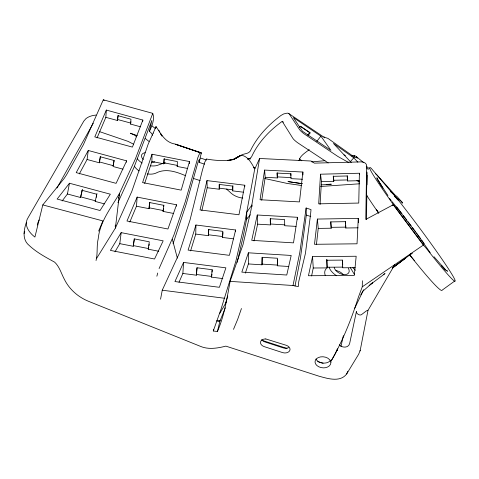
<?xml version="1.0" encoding="UTF-8"?>
<svg xmlns="http://www.w3.org/2000/svg" width="479" height="479" viewBox="0 0 479 479"><rect width="100%" height="100%" fill="white"/><g stroke="black" fill="none" stroke-linecap="round" stroke-linejoin="round"><path stroke-width="0.72" d="M245.344 273.12L248.379 263.941L248.379 252.81L291.19 255.457L286.753 275.024L241.817 272.138L248.379 252.81M243.23 192.175L232.686 190.882L232.704 186.086L219.148 184.421L219.226 189.223L207.215 187.744L206.982 180.601L244.787 185.235L244.757 186.654M232.686 190.882L232.914 185.744M248.379 263.941L262.007 264.803L262.061 257.295L277.437 258.247L277.323 265.767L288.795 266.492M262.007 264.803L262.258 257.307M337.42 348.766L335.504 353.4L331.085 361.07C342.671 340.988 351.364 319.403 358.346 297.333L362.268 286.807L362.381 280.754M377.069 179.104L376.901 177.721L378.691 181.361L387.954 195.54M366.83 195.133L366.477 219.592M366.962 184.822L367.088 175.248M144.658 183.421L151.903 161.501L152.017 154.232L189.492 161.555L189.343 163.71M277.323 265.767L277.581 259.624M96.087 115.044L93.01 115.499A24.525 13.723 15.2 0 0 85.879 118.702L83.801 121.121L28.027 217.783C23.363 224.98 29.189 232.77 34.913 237.063L42.799 204.922L64.126 178.493L66.485 174.895L83.382 144.706L103.302 99.806L152.771 113.355C154.879 119.331 151.987 125.935 149.436 131.33L151.388 133.174L152.705 135.294M190.576 250.9L195.755 234.075L195.935 225.016L235.632 229.992L235.554 231.381M359.382 173.236L358.759 203.066L318.691 203.838L320.517 174.2L359.382 173.236L359.495 174.727M96.034 260.534C97.866 253.517 96.471 245.966 98.201 238.835C99.877 221.52 111.092 207.874 119.534 193.348L135.437 158.794L152.771 113.355M195.755 234.075L208.389 235.668L208.581 229.573L222.825 231.357L222.555 237.452L233.65 238.847M208.389 235.668L208.814 229.381M151.903 161.501L163.824 163.83L163.986 158.956L177.422 161.579L177.17 166.435L187.606 168.47M163.824 163.83L164.279 158.663M359.208 180.703L347.604 180.972L347.64 179.942L333.815 180.266L333.342 175.991M222.555 237.452L222.963 232.513M402.318 203.204L401.797 201.893L394.546 196.031M26.375 222.358C23.8 230.094 21.926 239.626 29.243 245.499C36.721 252.505 45.798 257.289 54.648 262.163C59.552 266.743 61.27 273.539 64.36 279.293C69.341 289.454 78.275 297.16 88.699 301.375L200.054 346.185C208.323 349.85 217.448 348.263 225.866 346.131L318.739 376.111C327.42 378.494 340.06 382.721 346.676 373.961L358.663 354.197L360.202 350.418L367.998 310.356L394.882 264.534L393.912 266.3M320.517 174.2L321.451 181.583L333.761 181.296L333.815 180.266M358.256 218.394L357.029 243.799L314.487 244.302L317.397 219.065L358.256 218.394L358.496 222.735M320.074 204.497L321.451 181.583M179.008 282.239L182.87 273.461L183.565 262.432L225.89 267.839L219.4 287.304L174.943 281.568L183.565 262.432M97.051 137.91L105.841 117.337L106.326 110.074L142.862 120.061L142.688 121.492M358.058 227.818L345.784 227.998L345.706 225.01M182.87 273.461L196.378 275.191L196.893 267.761L212.095 269.707L211.52 277.137L222.843 278.592M196.378 275.191L197.114 267.845M129.809 222.046L136.473 206.221L137.156 197.097L176.523 204.784L176.374 206.18M211.52 277.137L211.94 274.233M212.107 272.006L212.281 269.785M37.56 225.04L37.715 223.076L39.182 219.939M105.841 117.337L117.481 120.51L117.894 115.655L130.989 119.229L130.492 124.061L140.569 126.809M117.481 120.51L118.223 115.409M136.473 206.221L149.023 208.67L149.556 202.545L163.68 205.299L163.07 211.413L173.32 213.412M149.023 208.67L149.831 202.395M115.2 226.591L115.331 225.13M316.451 244.38L318.242 228.405L331.205 228.214L330.839 221.735M163.07 211.413L163.584 208.539M163.788 206.503L163.926 205.144M130.492 124.061L131.007 121.744M302.884 172.039L299.465 201.91L260.049 199.743L264.6 170.081L302.884 172.039L302.968 174.937M96.77 258.139L115.391 228.076L119.534 193.348L119.085 195.468M213.61 329.6L213.287 330.971L217.406 331.516C224.37 315.631 227.01 298.327 230.1 281.383L293.004 285.508L298.273 286.64A13.328 1.599 89.6 0 1 298.956 280.676L305.416 253.451L310.53 214.784L311.015 209.61L306.129 207.994L306.315 215.119L300.501 257.618L295.01 286.041M306.129 207.994L299.794 252.547L293.004 285.508M114.966 251.822L119.798 243.655L121.169 232.638L163.177 240.835L154.537 259.007L110.404 250.397L121.169 232.638M119.798 243.655L133.228 246.278L134.198 238.865L149.286 241.805L148.256 249.206L158.771 251.259M133.228 246.278L134.449 238.985M79.304 173.931L87.082 159.495L88.274 150.484L126.63 160.854L126.396 162.225M148.256 249.206L148.777 247.098M148.987 245.619L149.191 244.14M264.6 170.081L265.198 177.308L277.341 177.943L277.209 172.733M87.082 159.495L99.333 162.794L100.201 156.753L113.96 160.471L113.02 166.488L122.995 169.177M99.333 162.794L100.506 156.657M261.726 200.222L265.198 177.308M297.435 217.292L293.501 242.865L251.72 240.35L257.265 215.005L297.435 217.292L297.441 219.406M113.505 165.039L113.715 163.704M113.924 162.369L114.236 160.363M327.121 267.905L326.822 259.582L327.121 267.905L313.248 268.006L311.595 275.964M62.144 200.964L67.437 193.995L69.449 183.235L110.338 194.193L100.057 210.515L57.127 199.06L69.449 183.235M160.555 299.225L162.249 290.196L178.984 253.954L190.097 219.729L202.318 170.542L204.761 162.219L206.533 159.028C215.67 160.657 225.112 161.237 234.267 159.387L227.399 160.591L233.321 159.351L241.171 155.286C248.104 155.944 251.589 163.561 254.762 168.847L245.05 221.28L235.866 261.193L220.957 309.404L213.287 330.971M397.061 199.096L398.187 200.054L388.637 188.816A62.013 3.119 53.1 0 0 382.511 181.607L371.153 168.237A71.09 3.581 53.1 0 0 389.78 199.509A14.813 0.82 53 0 1 393.301 204.749L423.454 245.02L393.373 204.695L365.776 219.424L366.627 165.686A5.598 4.024 -4.4 0 0 361.112 161.884L314.386 163.135L311.039 161.028L259.588 158.477L250.966 210.161L242.979 244.757L230.1 281.383M246.895 217.682L243.404 235.47L237.189 262.402M80.532 197.498L82.334 189.714L80.532 197.498L67.437 193.995M254.002 240.913L257.612 224.16L270.372 224.902L270.401 218.538M244.787 185.235L238.955 214.766L200.018 209.922L206.982 180.601M104.512 203.904L95.159 201.408L96.992 193.636M96.267 197.24L96.554 195.797M156.016 127.085L156.028 126.66L148.179 144.131L131.773 191.516L115.391 228.076M118.481 198.288L118.78 196.881M312.559 256.666L308.446 275.73L354.28 275.449L356.178 256.247L312.559 256.666L313.248 268.006M204.539 164.147L199.138 162.363L199.707 159.812M219.226 189.223L219.388 184.086M340.934 346.592L343.377 335.659M201.839 210.562L207.215 187.744M217.406 331.516L219.915 321.134L225.364 307.805M235.632 229.992L229.405 255.337L188.103 250.098L195.935 225.016M156.867 276.221L157.705 273.042M149.436 131.33L151.825 120.492L133.88 167.65L117.93 202.629M298.992 160.609C300.111 155.519 305.578 152.669 309.254 149.574M153.37 133.216L153.388 133.072M155.849 127.725L155.944 127.366M189.492 161.555L181.188 190.133L142.58 182.595L152.017 154.232M177.17 166.435L177.469 165.441L164.141 162.842M227.77 296.01L225.411 303.71L219.627 313.595M206.461 159.752L206.533 159.028M173.069 243.685L186.247 204.03L198.324 161.094L200.234 158.393L199.138 162.363M241.458 308.524L237.68 319.331L233.495 329.348M176.523 204.784L167.943 229.004L126.965 221.011L137.156 197.097M24.052 233.548L24.746 231.644M159.082 268.587L173.865 235.141L185.199 201.946L197.923 157.399L199.701 153.244L200.845 152.615L201.336 153.046L200.132 157.896L206.377 159.998M142.862 120.061L132.426 147.101L94.794 136.892L106.326 110.074M359.986 350.963L360.202 350.418M346.676 373.961L347.754 371.369M98.632 231.112L102.895 220.909L42.799 204.922M354.101 157.106L354.682 155.789L353.861 155.436L351.814 155.944M254.84 168.853L259.588 158.477M126.63 160.854L116.104 183.349L76.203 172.626L88.274 150.484M354.676 308.374L362.938 291.166L372.644 282.7L370.273 284.52M56.965 188.007L93.267 123.205M360.795 294.86L363.717 289.747M95.159 201.408L95.537 200.839L80.933 196.935M299.315 127.396L300.177 126.276L310.093 132.946L308.368 135.162M307.602 135.222L309.757 132.455L300.477 126.211M316.775 141.383L320.882 136.156L293.334 117.547L302.5 131.306L330.959 150.382L320.882 136.156M250.367 214.808L246.619 219.154L246.793 212.125L251.954 204.982L252.11 206.401M350.448 161.555L353.759 157.813L357.849 162.147M410.994 253.756L412.072 253.229L392.427 268L393.582 266.713M283.472 122.181L282.227 121.349C269.384 130.611 258.097 142.425 251.505 156.968L249.775 158.561L247.272 159.202M392.319 268.108L405.336 258.253L392.427 268M385.092 273.533L369.093 285.478M392.157 205.593L393.373 204.695M454.601 281.119L442.189 290.13A70.868 4.886 53.2 0 1 414.377 260.798M412.072 253.229L409.485 255.103A15.112 1.132 53.5 0 1 414.449 260.75L409.898 254.954M362.268 286.807L423.454 245.02M234.123 159.297L240.53 155.549M234.069 159.333L240.907 155.334C243.745 153.364 248.188 154.208 250.23 151.166C257.037 136.737 268.312 124.953 280.969 115.457L283.67 113.948L286.292 113.325A13.304 5.245 -56.6 0 1 289.364 114.164L299.626 129.695A5.544 0.862 38 0 0 305.207 134.587L338.024 156.549L349.023 162.722M384.661 273.838L383.541 274.341M162.405 163.555L158.507 164.962A13.454 7.802 17.1 0 1 150.412 165.794M163.842 163.255L165.285 162.95M220.148 320.595L216.514 320.87M217.741 321.397L219.915 321.134M311.739 161.89L324.972 160.681M359.705 183.78L320.613 186.481M248.445 158.944L250.703 158.878M326.325 184.385L331.318 184.211L321.331 184.9M331.282 227.333L345.844 227.118M326.708 260.241L342.371 260.097L342.73 267.785L355.179 267.689M327.235 267.234L342.82 267.114M277.485 176.907L291.1 177.613M302.381 179.242L290.975 178.649L290.747 173.781L277.018 173.075L277.341 177.943M270.545 224.016L284.855 224.849M296.034 226.387L284.7 225.729L284.622 219.556L270.21 218.729L270.372 224.902M262.211 264.121L277.497 265.085M301.507 185.499L287.262 183.457L264.695 178.523M265.791 338.952L286.298 345.317A5.67 3.988 8.3 0 1 289.723 350.676A5.67 3.988 8.3 0 1 282.52 352.58L264.312 346.658A5.682 3.994 9.4 0 1 260.534 341.988A5.682 3.994 9.4 0 1 265.821 338.958M219.454 188.199L232.896 189.852M208.64 234.794L222.783 236.572M196.647 274.521L211.766 276.461M162.249 290.196L224.489 298.261M253.762 167.812L254.912 168.009L253.475 167.686M149.358 207.838L163.381 210.574M133.569 245.649L148.574 248.577M323.115 363.274L317.613 361.579M81.939 190.265L96.62 194.199M99.734 162.022L113.397 165.71M99.404 131.581L128.091 141.383L133.557 144.209M117.87 119.576L130.863 123.121M446.266 270.605L447.596 271.192L445.745 270.036L441.434 265.528L445.704 270.048L433.986 256.708M306.315 215.119L310.799 216.496M200.108 180.601L193.324 178.392M261.498 340.15L287.089 348.473M200.845 152.615L175.559 144.305L201.336 153.046L175.542 144.125C165.261 142.718 161.231 134.138 156.028 126.66M185.672 175.757C176.398 171.805 165.596 167.979 155.92 173.117A13.358 7.856 17 0 1 147.215 173.895M137.281 135.629L130.396 133.234L134.389 135.042L136.719 136.82M322.948 136.772L327.923 138.389L354.191 157.004L357.675 158.094L356.538 156.831A4.952 4.012 -50.2 0 0 354.682 155.789M367.956 310.254L366.375 310.913L361.513 314.619A3.066 1.946 31.1 0 1 358.166 314.332A3.066 1.946 31.1 0 1 356.424 311.494L349.622 343.635C348.682 348.119 341.808 348.047 339.473 344.808M145.335 138.557L148.957 141.443M328.199 162.926L298.429 143.275A5.526 0.928 38 0 1 292.891 138.377L282.227 121.349M151.921 125.851L155.573 128.665M288.819 113.589L323.02 136.545M301.806 160.782L299.585 158.812M356.873 180.475L359.334 182.146M343.982 154.903L345.203 155.759L344.581 155.094M353.759 157.813L333.414 143.425L351.227 162.537M103.302 99.806L104.194 100.458M226.531 189.085L229.872 192.019A12.873 7.55 21.8 0 0 242.793 198.049M390.373 191.558L396.169 196.258L377.039 175.045L375.338 173.643M356.574 156.813L363.693 162.686M366.255 166.171L369.093 168.506M324.642 137.838L324.032 136.988L324.546 137.724M352.897 267.653L355.394 270.282M396.522 195.977L401.941 202.03M366.764 167.884L368.255 169.548M358.478 180.577L359.394 181.649M378.811 213.131L376.255 209.503A14.759 1.114 53.1 0 1 378.458 212.814M309.757 132.455L310.093 132.946M402.318 202.599L402.115 202.282L402.336 202.845M382.907 188.127L377.889 179.966L381.769 186.313M350.389 267.755L354.496 274.605M158.747 130.162L159.782 132M172.308 239.183L177.38 258.139M333.761 181.296L333.216 176.314L347.149 175.979L347.604 180.972M347.251 175.655L347.509 178.511M317.397 219.065L318.242 228.405M331.205 228.214L330.702 221.909L345.365 221.675L345.784 227.998M345.473 221.502L345.61 223.609M342.491 260.139L342.719 265.019M290.909 173.44L291.004 175.524M257.265 215.005L257.612 224.16M366.896 172.039A5.544 4.149 -4.5 0 1 367.094 173.093L366.483 195.067A70.868 4.886 53.2 0 0 378.596 213.011M423.376 245.074A15.166 0.832 53.3 0 1 428.244 250.822A71.09 3.581 53.1 0 0 452.439 275.191A71.09 3.581 53.1 0 0 398.091 199.833A72.449 5.526 45.7 0 0 394.468 196.372M139.173 170.907A13.358 7.856 17 0 1 134.419 166.195M325.301 275.551A13.819 8.562 28.7 0 1 326.349 268.527M335.947 270.557A8.149 5.047 28.7 0 1 343.09 274.371M288.657 347.556A5.64 3.964 8.3 0 1 283.161 347.868L265.067 341.982A5.646 3.988 9.4 0 1 261.845 339.701M330.57 360.274A7.939 5.526 6.2 0 1 323.05 363.082A7.939 5.526 6.2 0 1 315.93 359.04M336.641 275.766A13.927 8.508 28.6 0 1 329.097 267.204M348.347 268.264A8.215 5.024 28.6 0 1 344.209 274.623A8.215 5.024 28.6 0 1 334.18 267.569M154.747 161.83A7.939 4.604 17.1 0 1 151.34 162.459M143.329 159.459A7.939 4.604 17.1 0 1 145.125 152.627M142.209 163.01A13.454 7.802 17.1 0 1 137.168 158.489M225.304 302.926A15.975 11.149 24.6 0 1 226.298 302.01M396.642 206.892A61.947 3.515 53.1 0 1 401.947 213.706M403.3 215.46A61.947 3.515 53.1 0 1 406.809 220.059M408.108 221.771A61.947 3.515 53.1 0 1 411.144 225.801M412.431 227.531A61.947 3.515 53.1 0 1 414.137 229.818M414.58 230.417A61.947 3.515 53.1 0 1 415.467 231.614M416.353 232.818A61.947 3.515 53.1 0 1 420.736 238.817M421.586 239.991A61.947 3.515 53.1 0 1 424.149 243.554M389.559 198.516A56.738 3.215 53.1 0 1 391.247 200.599M392.121 201.677A56.738 3.215 53.1 0 1 430.208 252.702M330.923 362.148C331.223 366.004 326.78 367.986 323.487 367.878A7.993 5.532 6.2 0 1 315.35 360.304A7.993 5.532 6.2 0 1 327.744 358.13L329.791 359.789L330.923 362.148M337.168 350.215L336.809 350.604L337.168 350.215M240.931 155.31L233.135 159.627L240.907 155.334M302.219 183.697L288.089 181.595L302.219 183.697M161.944 135.934L160.669 133.743L161.944 135.934"/></g></svg>
